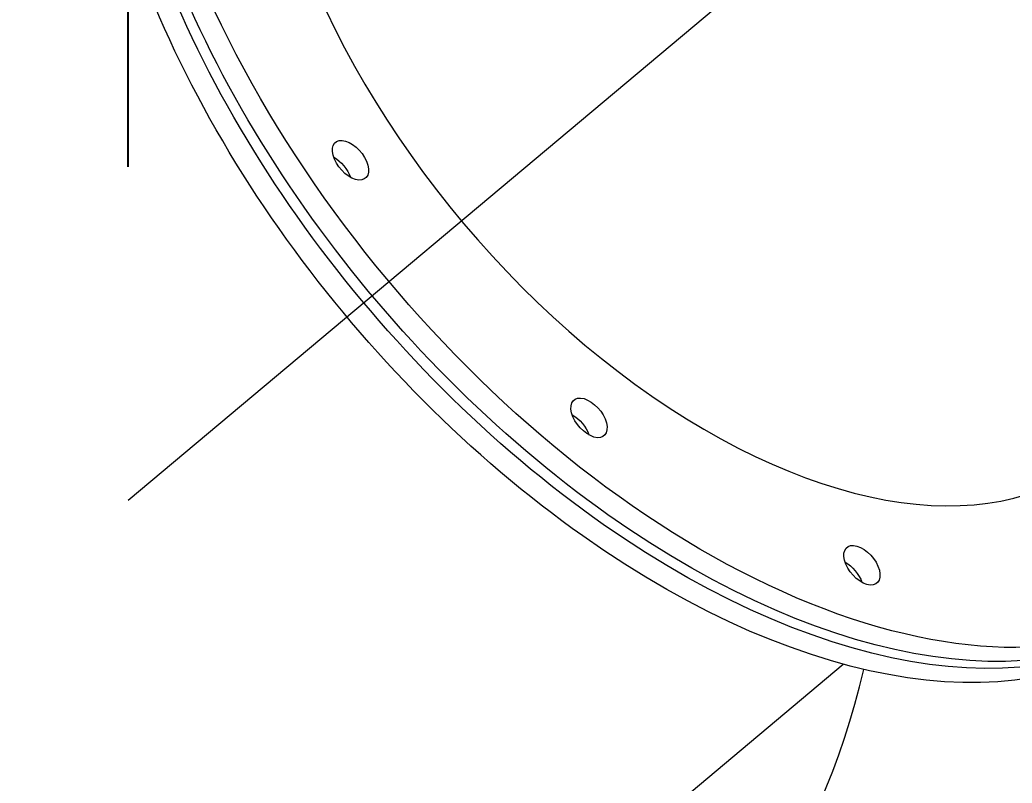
# Model space of a CAD drawing. Header units: inches. Extents: x -350577 to -266477, y -437959 to -377535.
# Drawn here: x -345537.7 to -345239.9, y -416360.7 to -416131.8 of the extents above; entities that cross this region are included whole.
import ezdxf

# ---------------------------------------------------------------- set-up
doc = ezdxf.new("R2010")
doc.units = ezdxf.units.IN
doc.header["$MEASUREMENT"] = 0
doc.linetypes.add('CENTER', pattern=[2, 1.25, -0.25, 0.25, -0.25])
doc.layers.add('CENTER       (itatec)', color=4, linetype='CENTER', lineweight=9)
doc.layers.add('ORGINAL (itatec)', color=3, linetype='Continuous', lineweight=9)
doc.styles.add('Geniso', font='geniso.shx', dxfattribs={"oblique": 15})
doc.dimstyles.new('scale 1b100', dxfattribs={"dimscale": 100, "dimtxt": 3, "dimasz": 2.5, "dimexe": 1, "dimexo": 1, "dimgap": 1, "dimtad": 1, "dimdec": 0, "dimzin": 0, "dimdsep": 46, "dimtxsty": 'Geniso', "dimcen": 0, "dimclrd": 1, "dimclre": 1, "dimclrt": 7, "dimadec": 0, "dimazin": 0, "dimtfac": 1, "dimtdec": 0, "dimtmove": 0, "dimatfit": 3, "dimfxl": 0.75, "dimtolj": 1, "dimtzin": 0, "dimarcsym": 0})

# ---------------------------------------------------------------- blocks, each defined once
blk = doc.blocks.new('*D33')
at = {"layer": 'Defpoints', "color": 0, "transparency": 16777216}
for p in [(-331896.25, -404294.03), (-345505.23, -404305.84), (-345505.23, -416275.87)]:
    blk.add_point(p, dxfattribs=at)
at = {"layer": 'ORGINAL (itatec)', "color": 1, "lineweight": -2, "transparency": 16777216}
for p, q in [((-345505.23, -416175.87), (-345505.23, -404205.84)), ((-332146.25, -404305.84), (-345255.23, -404305.84)), ((-331896.25, -404394.03), (-331896.25, -404405.84))]:
    blk.add_line(p, q, dxfattribs=at)
at = {"layer": 'ORGINAL (itatec)', "color": 1, "transparency": 16777216}
for points in [[(-345255.23, -404264.17), (-345255.23, -404347.5), (-345505.23, -404305.84)], [(-332146.25, -404264.17), (-332146.25, -404347.5), (-331896.25, -404305.84)]]:
    blk.add_solid(points, dxfattribs=at)
at = {"layer": 'ORGINAL (itatec)', "color": 7, "transparency": 16777216, "insert": (-338700.74, -404055.84), "char_height": 300, "attachment_point": 5, "style": 'Geniso'}
blk.add_mtext('\\A1;13609', dxfattribs=at)
blk = doc.blocks.new('*D34')
at = {"layer": 'Defpoints', "color": 0, "transparency": 16777216}
for p in [(-345515.23, -413075.86), (-347172.3, -416275.87), (-345915.23, -416275.87)]:
    blk.add_point(p, dxfattribs=at)
at = {"layer": 'ORGINAL (itatec)', "color": 1, "lineweight": -2, "transparency": 16777216}
for p, q in [((-345615.23, -413075.86), (-347272.3, -413075.86)), ((-347172.3, -413325.86), (-347172.3, -416025.87)), ((-346015.23, -416275.87), (-347272.3, -416275.87))]:
    blk.add_line(p, q, dxfattribs=at)
at = {"layer": 'ORGINAL (itatec)', "color": 1, "transparency": 16777216}
for points in [[(-347213.97, -413325.86), (-347130.64, -413325.86), (-347172.3, -413075.86)], [(-347213.97, -416025.87), (-347130.64, -416025.87), (-347172.3, -416275.87)]]:
    blk.add_solid(points, dxfattribs=at)
at = {"layer": 'ORGINAL (itatec)', "color": 7, "transparency": 16777216, "insert": (-347422.33, -414675.87), "char_height": 300, "attachment_point": 5, "rotation": 90, "style": 'Geniso'}
blk.add_mtext('\\A1;3200', dxfattribs=at)
blk = doc.blocks.new('*D35')
at = {"layer": 'Defpoints', "color": 0, "transparency": 16777216}
for p in [(-345915.23, -416275.87), (-347172.3, -416675.87), (-343505.23, -416675.87)]:
    blk.add_point(p, dxfattribs=at)
at = {"layer": 'ORGINAL (itatec)', "color": 1, "lineweight": -2, "transparency": 16777216}
for p, q in [((-347172.3, -416025.87), (-347172.3, -415775.87)), ((-346015.23, -416275.87), (-347272.3, -416275.87)), ((-347172.3, -416275.87), (-347172.3, -416675.87)), ((-343605.23, -416675.87), (-347272.3, -416675.87)), ((-347172.3, -416925.87), (-347172.3, -417998.36))]:
    blk.add_line(p, q, dxfattribs=at)
at = {"layer": 'ORGINAL (itatec)', "color": 1, "transparency": 16777216}
for points in [[(-347213.97, -416025.87), (-347130.64, -416025.87), (-347172.3, -416275.87)], [(-347213.97, -416925.87), (-347130.64, -416925.87), (-347172.3, -416675.87)]]:
    blk.add_solid(points, dxfattribs=at)
at = {"layer": 'ORGINAL (itatec)', "color": 7, "transparency": 16777216, "insert": (-347422.3, -417587.12), "char_height": 300, "attachment_point": 5, "rotation": 90, "style": 'Geniso'}
blk.add_mtext('\\A1;400', dxfattribs=at)

msp = doc.modelspace()

# ---------------------------------------------------------------- linework, layer by layer
at = {"layer": 'CENTER       (itatec)', "ltscale": 250}
msp.add_lwpolyline([(-345505.23, -416275.87), (-343423.2, -414531.33, -0.168854), (-343124.15, -414417.78, 0.028605), (-336256.83, -413829.03, 13.989879)], format="xyb", dxfattribs=at)
at = {"layer": 'ORGINAL (itatec)'}
msp.add_line((-345392.51, -416410.39), (-345290.65, -416325.04), dxfattribs=at)
for radius, start, end in [(226.5, 92.862, 180), (175.5, 129.9599, 309.9599), (226.5, 180, 347.0577), (176.5, 180, 316.0619)]:
    msp.add_arc((-345505.23, -416275.87), radius, start, end, dxfattribs=at)
at = {"layer": 'ORGINAL (itatec)', "extrusion": (0, 0, -1)}
for centre, major_axis, start_param, end_param in [((-345328.48, -416127.77), (145.47, -173.61), -0.684343, 2.268228), ((-345336.05, -416134.12), (145.47, -173.61), -0.012818, 2.268228), ((-345333.53, -416132), (145.47, -173.61), 0, 2.268228), ((-345341.1, -416138.35), (145.47, -173.61), 0, 2.268228), ((-345443.56, -416178.17), (4.5, -5.37), -2.163455, -0.978138), ((-345371.97, -416255.41), (4.5, -5.37), -2.163455, -0.978138), ((-345290.07, -416299.59), (4.5, -5.37), -2.163455, -0.978138)]:
    msp.add_ellipse(centre, major_axis=major_axis, ratio=0.567321, start_param=start_param, end_param=end_param, dxfattribs=at)
at = {"layer": 'ORGINAL (itatec)'}
for centre, major_axis, start_param, end_param in [((-345328.48, -416127.77), (113.36, -135.29), -2.268228, 0.1065), ((-345438.51, -416173.94), (4.5, -5.37), -5.40982, 0.873365), ((-345366.92, -416251.18), (4.5, -5.37), -5.40982, 0.873365), ((-345285.02, -416295.36), (4.5, -5.37), -5.40982, 0.873365)]:
    msp.add_ellipse(centre, major_axis=major_axis, ratio=0.567321, start_param=start_param, end_param=end_param, dxfattribs=at)

# ---------------------------------------------------------------- dimensions: what is measured, and where the dimension line sits
dim = msp.add_linear_dim(base=(-345505.23, -404305.84), p1=(-331896.25, -404294.03), p2=(-345505.23, -416275.87), dimstyle='scale 1b100', dxfattribs=at)
dim.commit()
dim.dimension.update_dxf_attribs({"geometry": '*D33', "text_midpoint": (-338700.74, -404055.84)})
for base, p1, p2, picture, middle in [((-347172.3, -416275.87), (-345515.23, -413075.86), (-345915.23, -416275.87), '*D34', (-347422.33, -414675.87)), ((-347172.3, -416675.87), (-345915.23, -416275.87), (-343505.23, -416675.87), '*D35', (-347422.3, -417587.12))]:
    dim = msp.add_linear_dim(base=base, p1=p1, p2=p2, angle=90, dimstyle='scale 1b100', dxfattribs=at)
    dim.commit()
    dim.dimension.update_dxf_attribs({"geometry": picture, "text_midpoint": middle})

doc.saveas('drawing.dxf')
